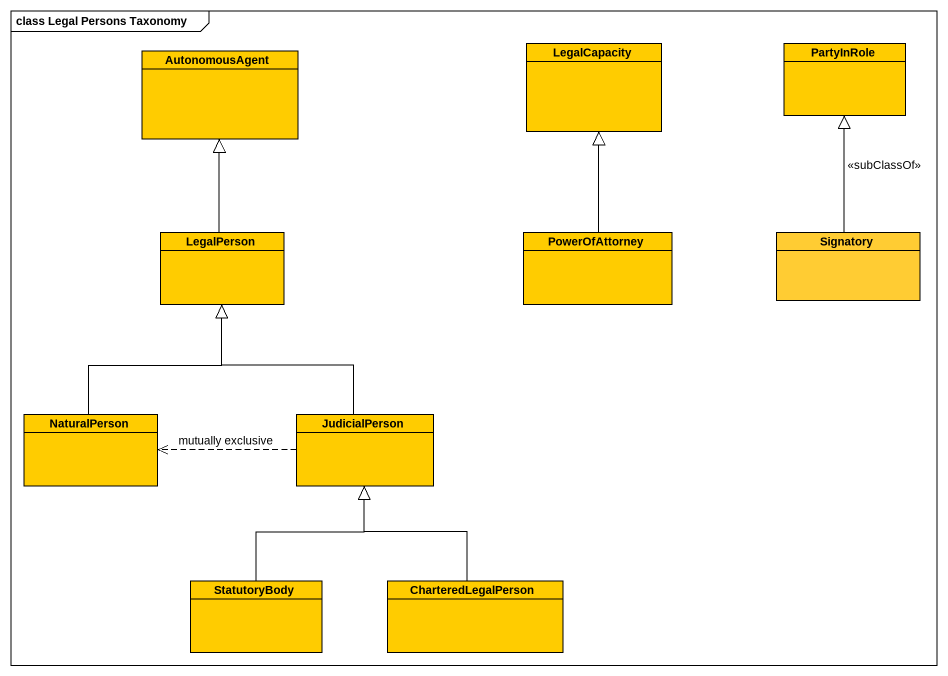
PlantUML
@startuml
mainframe class Legal Persons Taxonomy
hide circle
hide empty members
class LegalCapacity #FFCC00
class PartyInRole #FFCC00
class AutonomousAgent #FFCC00
class LegalPerson #FFCC00
class PowerOfAttorney #FFCC00
class Signatory #FFCC33
class NaturalPerson #FFCC00
class JudicialPerson #FFCC00
class StatutoryBody #FFCC00
class CharteredLegalPerson #FFCC00
LegalPerson -up-|> AutonomousAgent
PowerOfAttorney -up-|> LegalCapacity
Signatory -up-|> PartyInRole : <<subClassOf>>
NaturalPerson -up-|> LegalPerson
JudicialPerson -up-|> LegalPerson
JudicialPerson .left.> NaturalPerson : mutually exclusive
StatutoryBody -up-|> JudicialPerson
CharteredLegalPerson -up-|> JudicialPerson
@enduml
